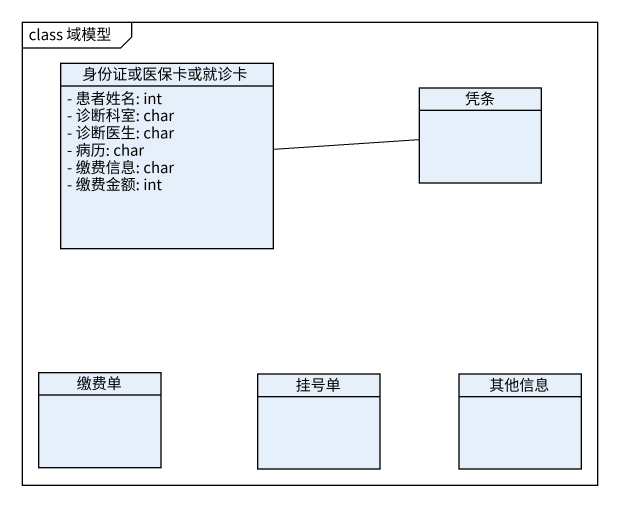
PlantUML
@startuml
mainframe class 域模型
hide circle
hide empty members
skinparam classAttributeIconSize 0
class 身份证或医保卡或就诊卡 {
  - 患者姓名: int
  - 诊断科室: char
  - 诊断医生: char
  - 病历: char
  - 缴费信息: char
  - 缴费金额: int
}
class 凭条
class 缴费单
class 挂号单
class 其他信息
身份证或医保卡或就诊卡 -right- 凭条
@enduml
